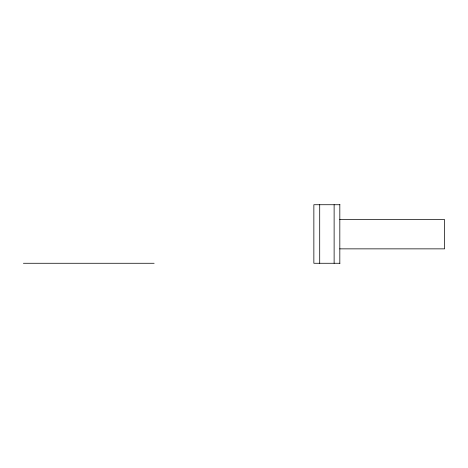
<?xml version="1.0" encoding="UTF-8"?>
<svg xmlns="http://www.w3.org/2000/svg" width="468" height="468" viewBox="0 0 468 468"><rect width="100%" height="100%" fill="white"/><g stroke="black" fill="none" stroke-linecap="round" stroke-linejoin="round"><path stroke-width="0.7" d="M339.979 204.727L313.858 204.727L313.858 263.273L339.979 263.273M339.727 219.586L444.6 219.586L444.6 248.859L339.727 248.859M23.4 263.273L154.142 263.273M339.821 204.727L339.821 263.273M334.123 204.727L334.123 263.273M319.708 204.727L319.708 263.273"/></g></svg>
